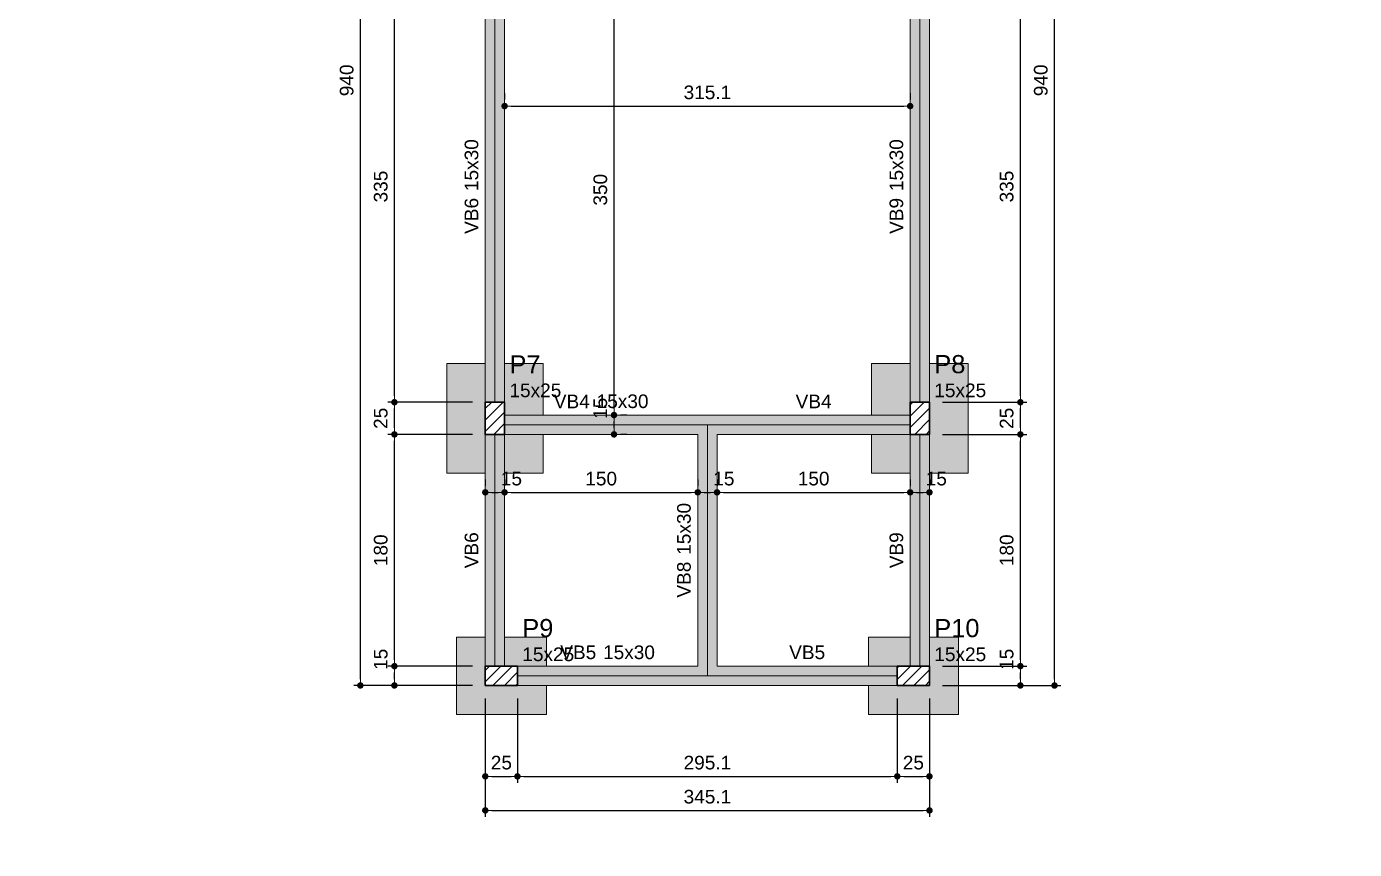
# Model space of a CAD drawing. Extents: x 5006 to 5323, y 875 to 3681.
# Drawn here: x 5210.88 to 5231.51, y 3508.01 to 3520.8 of the extents above; entities that cross this region are included whole.
import ezdxf

# ---------------------------------------------------------------- set-up
doc = ezdxf.new("R2010")
doc.units = 0
doc.header["$LTSCALE"] = 2
for name, color, linetype, lineweight in [('FO-Cotas', 5, 'Continuous', 5), ('FO-Eixos', 5, 'Continuous', 5), ('FO-Hachura das sapatas', 43, 'Continuous', 5), ('FO-Hachura pilar que passa', 19, 'Continuous', 5), ('FO-Hachura viga', 43, 'Continuous', 5), ('FO-Pilares', 4, 'Continuous', 30), ('FO-Seção das fundações', 9, 'Continuous', 5), ('FO-Textos das vigas', 7, 'Continuous', 5), ('FO-Textos dos pilares', 7, 'Continuous', 5), ('FO-Vigas', 1, 'Continuous', 20)]:
    doc.layers.add(name, color=color, linetype=linetype, lineweight=lineweight)
doc.styles.add('ARIAL', font='arial.ttf')
doc.styles.get("Standard").update_dxf_attribs({"font": 'arial.ttf'})
doc.dimstyles.new('UM_50.000000', dxfattribs={"dimtxt": 0.18, "dimasz": 0.1, "dimexe": 0.1, "dimexo": 0.2, "dimgap": 0, "dimtad": 1, "dimtih": 1, "dimtoh": 1, "dimdec": 1, "dimlfac": 50, "dimzin": 0, "dimdsep": 46, "dimtxsty": 'Standard', "dimcen": 0.09, "dimdle": 0.1, "dimadec": 1, "dimazin": 2, "dimtfac": 1, "dimtdec": 4, "dimtofl": 0, "dimtmove": 0, "dimatfit": 3, "dimfxl": 1, "dimtolj": 1, "dimarcsym": 0})
pattern_1 = [(45, (5208.03423, 3507.36231), (-0.08838835, 0.08838835), [])]

# ---------------------------------------------------------------- blocks, each defined once
blk = doc.blocks.new('_DOT')
at = {"color": 0, "linetype": 'ByBlock'}
blk.add_line((-0.5, 0), (-1, 0), dxfattribs=at)
at = {"color": 0, "linetype": 'ByBlock', "const_width": 0.5}
blk.add_lwpolyline([(-0.25, 0, 1), (0.25, 0, 1)], format="xyb", close=True, dxfattribs=at)
blk = doc.blocks.new('*D722')
at = {"layer": 'Defpoints', "color": 0, "transparency": 16777216}
for p in [(5218.009, 3510.562), (5218.509, 3510.562), (5218.509, 3509.15)]:
    blk.add_point(p, dxfattribs=at)
at = {"layer": 'FO-Cotas', "color": 0, "lineweight": -2, "transparency": 16777216}
for p, q in [((5218.009, 3510.362), (5218.009, 3509.05)), ((5218.509, 3510.362), (5218.509, 3509.05)), ((5218.109, 3509.15), (5218.409, 3509.15))]:
    blk.add_line(p, q, dxfattribs=at)
at = {"layer": 'FO-Cotas', "color": 0, "lineweight": -2, "transparency": 16777216, "xscale": 0.1, "yscale": 0.1, "zscale": 0.1, "rotation": 180}
blk.add_blockref('_DOT', (5218.009, 3509.15), dxfattribs=at)
at = {"layer": 'FO-Cotas', "color": 0, "lineweight": -2, "transparency": 16777216, "xscale": 0.1, "yscale": 0.1, "zscale": 0.1}
blk.add_blockref('_DOT', (5218.509, 3509.15), dxfattribs=at)
at = {"layer": 'FO-Cotas', "transparency": 16777216, "insert": (5218.259, 3509.362), "char_height": 0.2118, "attachment_point": 5, "rotation": 0.0057, "style": 'ARIAL'}
blk.add_mtext('\\A1;25', dxfattribs=at)
blk = doc.blocks.new('*D723')
at = {"layer": 'Defpoints', "color": 0, "transparency": 16777216}
for p in [(5218.509, 3510.562), (5224.41, 3510.562), (5224.41, 3509.15)]:
    blk.add_point(p, dxfattribs=at)
at = {"layer": 'FO-Cotas', "color": 0, "lineweight": -2, "transparency": 16777216}
for p, q in [((5218.509, 3510.362), (5218.509, 3509.05)), ((5224.41, 3510.362), (5224.41, 3509.05)), ((5218.609, 3509.15), (5224.31, 3509.15))]:
    blk.add_line(p, q, dxfattribs=at)
at = {"layer": 'FO-Cotas', "color": 0, "lineweight": -2, "transparency": 16777216, "xscale": 0.1, "yscale": 0.1, "zscale": 0.1, "rotation": 180}
blk.add_blockref('_DOT', (5218.509, 3509.15), dxfattribs=at)
at = {"layer": 'FO-Cotas', "color": 0, "lineweight": -2, "transparency": 16777216, "xscale": 0.1, "yscale": 0.1, "zscale": 0.1}
blk.add_blockref('_DOT', (5224.41, 3509.15), dxfattribs=at)
at = {"layer": 'FO-Cotas', "transparency": 16777216, "insert": (5221.46, 3509.362), "char_height": 0.2118, "attachment_point": 5, "rotation": 0.0057, "style": 'ARIAL'}
blk.add_mtext('\\A1;295.1', dxfattribs=at)
blk = doc.blocks.new('*D724')
at = {"layer": 'Defpoints', "color": 0, "transparency": 16777216}
for p in [(5224.41, 3510.562), (5224.91, 3510.562), (5224.91, 3509.15)]:
    blk.add_point(p, dxfattribs=at)
at = {"layer": 'FO-Cotas', "color": 0, "lineweight": -2, "transparency": 16777216}
for p, q in [((5224.41, 3510.362), (5224.41, 3509.05)), ((5224.91, 3510.362), (5224.91, 3509.05)), ((5224.51, 3509.15), (5224.81, 3509.15))]:
    blk.add_line(p, q, dxfattribs=at)
at = {"layer": 'FO-Cotas', "color": 0, "lineweight": -2, "transparency": 16777216, "xscale": 0.1, "yscale": 0.1, "zscale": 0.1, "rotation": 180}
blk.add_blockref('_DOT', (5224.41, 3509.15), dxfattribs=at)
at = {"layer": 'FO-Cotas', "color": 0, "lineweight": -2, "transparency": 16777216, "xscale": 0.1, "yscale": 0.1, "zscale": 0.1}
blk.add_blockref('_DOT', (5224.91, 3509.15), dxfattribs=at)
at = {"layer": 'FO-Cotas', "transparency": 16777216, "insert": (5224.66, 3509.362), "char_height": 0.2118, "attachment_point": 5, "rotation": 0.0057, "style": 'ARIAL'}
blk.add_mtext('\\A1;25', dxfattribs=at)
blk = doc.blocks.new('*D725')
at = {"layer": 'Defpoints', "color": 0, "transparency": 16777216}
for p in [(5218.009, 3510.562), (5224.91, 3510.562), (5224.91, 3508.621)]:
    blk.add_point(p, dxfattribs=at)
at = {"layer": 'FO-Cotas', "color": 0, "lineweight": -2, "transparency": 16777216}
for p, q in [((5218.009, 3510.362), (5218.009, 3508.521)), ((5224.91, 3510.362), (5224.91, 3508.521)), ((5218.109, 3508.621), (5224.81, 3508.621))]:
    blk.add_line(p, q, dxfattribs=at)
at = {"layer": 'FO-Cotas', "color": 0, "lineweight": -2, "transparency": 16777216, "xscale": 0.1, "yscale": 0.1, "zscale": 0.1, "rotation": 180}
blk.add_blockref('_DOT', (5218.009, 3508.621), dxfattribs=at)
at = {"layer": 'FO-Cotas', "color": 0, "lineweight": -2, "transparency": 16777216, "xscale": 0.1, "yscale": 0.1, "zscale": 0.1}
blk.add_blockref('_DOT', (5224.91, 3508.621), dxfattribs=at)
at = {"layer": 'FO-Cotas', "transparency": 16777216, "insert": (5221.46, 3508.833), "char_height": 0.2118, "attachment_point": 5, "rotation": 0.0057, "style": 'ARIAL'}
blk.add_mtext('\\A1;345.1', dxfattribs=at)
blk = doc.blocks.new('*D726')
at = {"layer": 'Defpoints', "color": 0, "transparency": 16777216}
for p in [(5216.597, 3510.862), (5218.009, 3510.862), (5218.009, 3510.562)]:
    blk.add_point(p, dxfattribs=at)
at = {"layer": 'FO-Cotas', "color": 0, "lineweight": -2, "transparency": 16777216}
for p, q in [((5217.809, 3510.862), (5216.497, 3510.862)), ((5216.597, 3510.662), (5216.597, 3510.762)), ((5217.809, 3510.562), (5216.497, 3510.562))]:
    blk.add_line(p, q, dxfattribs=at)
at = {"layer": 'FO-Cotas', "color": 0, "lineweight": -2, "transparency": 16777216, "xscale": 0.1, "yscale": 0.1, "zscale": 0.1}
for p, rotation in [((5216.597, 3510.862), 90), ((5216.597, 3510.562), 270)]:
    blk.add_blockref('_DOT', p, dxfattribs=dict(at, rotation=rotation))
at = {"layer": 'FO-Cotas', "transparency": 16777216, "insert": (5216.385, 3510.968), "char_height": 0.2118, "attachment_point": 5, "rotation": 90, "style": 'ARIAL'}
blk.add_mtext('\\A1;15', dxfattribs=at)
blk = doc.blocks.new('*D727')
at = {"layer": 'Defpoints', "color": 0, "transparency": 16777216}
for p in [(5216.597, 3514.462), (5218.009, 3514.462), (5218.009, 3510.862)]:
    blk.add_point(p, dxfattribs=at)
at = {"layer": 'FO-Cotas', "color": 0, "lineweight": -2, "transparency": 16777216}
for p, q in [((5217.809, 3514.462), (5216.497, 3514.462)), ((5216.597, 3510.962), (5216.597, 3514.362)), ((5217.809, 3510.862), (5216.497, 3510.862))]:
    blk.add_line(p, q, dxfattribs=at)
at = {"layer": 'FO-Cotas', "color": 0, "lineweight": -2, "transparency": 16777216, "xscale": 0.1, "yscale": 0.1, "zscale": 0.1}
for p, rotation in [((5216.597, 3514.462), 90), ((5216.597, 3510.862), 270)]:
    blk.add_blockref('_DOT', p, dxfattribs=dict(at, rotation=rotation))
at = {"layer": 'FO-Cotas', "transparency": 16777216, "insert": (5216.385, 3512.662), "char_height": 0.2118, "attachment_point": 5, "rotation": 90, "style": 'ARIAL'}
blk.add_mtext('\\A1;180', dxfattribs=at)
blk = doc.blocks.new('*D728')
at = {"layer": 'Defpoints', "color": 0, "transparency": 16777216}
for p in [(5216.597, 3514.962), (5218.009, 3514.962), (5218.009, 3514.462)]:
    blk.add_point(p, dxfattribs=at)
at = {"layer": 'FO-Cotas', "color": 0, "lineweight": -2, "transparency": 16777216}
for p, q in [((5217.809, 3514.962), (5216.497, 3514.962)), ((5216.597, 3514.562), (5216.597, 3514.862)), ((5217.809, 3514.462), (5216.497, 3514.462))]:
    blk.add_line(p, q, dxfattribs=at)
at = {"layer": 'FO-Cotas', "color": 0, "lineweight": -2, "transparency": 16777216, "xscale": 0.1, "yscale": 0.1, "zscale": 0.1}
for p, rotation in [((5216.597, 3514.962), 90), ((5216.597, 3514.462), 270)]:
    blk.add_blockref('_DOT', p, dxfattribs=dict(at, rotation=rotation))
at = {"layer": 'FO-Cotas', "transparency": 16777216, "insert": (5216.385, 3514.712), "char_height": 0.2118, "attachment_point": 5, "rotation": 90, "style": 'ARIAL'}
blk.add_mtext('\\A1;25', dxfattribs=at)
blk = doc.blocks.new('*D729')
at = {"layer": 'Defpoints', "color": 0, "transparency": 16777216}
for p in [(5216.597, 3521.662), (5218.009, 3521.662), (5218.009, 3514.962)]:
    blk.add_point(p, dxfattribs=at)
at = {"layer": 'FO-Cotas', "color": 0, "lineweight": -2, "transparency": 16777216}
for p, q in [((5217.809, 3521.662), (5216.497, 3521.662)), ((5216.597, 3515.062), (5216.597, 3521.562)), ((5217.809, 3514.962), (5216.497, 3514.962))]:
    blk.add_line(p, q, dxfattribs=at)
at = {"layer": 'FO-Cotas', "color": 0, "lineweight": -2, "transparency": 16777216, "xscale": 0.1, "yscale": 0.1, "zscale": 0.1}
for p, rotation in [((5216.597, 3521.662), 90), ((5216.597, 3514.962), 270)]:
    blk.add_blockref('_DOT', p, dxfattribs=dict(at, rotation=rotation))
at = {"layer": 'FO-Cotas', "transparency": 16777216, "insert": (5216.385, 3518.312), "char_height": 0.2118, "attachment_point": 5, "rotation": 90, "style": 'ARIAL'}
blk.add_mtext('\\A1;335', dxfattribs=at)
blk = doc.blocks.new('*D733')
at = {"layer": 'Defpoints', "color": 0, "transparency": 16777216}
for p in [(5216.068, 3529.362), (5218.009, 3529.362), (5218.009, 3510.562)]:
    blk.add_point(p, dxfattribs=at)
at = {"layer": 'FO-Cotas', "color": 0, "lineweight": -2, "transparency": 16777216}
for p, q in [((5217.809, 3529.362), (5215.968, 3529.362)), ((5216.068, 3510.662), (5216.068, 3529.262)), ((5217.809, 3510.562), (5215.968, 3510.562))]:
    blk.add_line(p, q, dxfattribs=at)
at = {"layer": 'FO-Cotas', "color": 0, "lineweight": -2, "transparency": 16777216, "xscale": 0.1, "yscale": 0.1, "zscale": 0.1}
for p, rotation in [((5216.068, 3529.362), 90), ((5216.068, 3510.562), 270)]:
    blk.add_blockref('_DOT', p, dxfattribs=dict(at, rotation=rotation))
at = {"layer": 'FO-Cotas', "transparency": 16777216, "insert": (5215.856, 3519.962), "char_height": 0.2118, "attachment_point": 5, "rotation": 90, "style": 'ARIAL'}
blk.add_mtext('\\A1;940', dxfattribs=at)
blk = doc.blocks.new('*D734')
at = {"layer": 'Defpoints', "color": 0, "transparency": 16777216}
for p in [(5224.91, 3510.862), (5226.322, 3510.862), (5224.91, 3510.562)]:
    blk.add_point(p, dxfattribs=at)
at = {"layer": 'FO-Cotas', "color": 0, "lineweight": -2, "transparency": 16777216}
for p, q in [((5225.11, 3510.862), (5226.422, 3510.862)), ((5226.322, 3510.662), (5226.322, 3510.762)), ((5225.11, 3510.562), (5226.422, 3510.562))]:
    blk.add_line(p, q, dxfattribs=at)
at = {"layer": 'FO-Cotas', "color": 0, "lineweight": -2, "transparency": 16777216, "xscale": 0.1, "yscale": 0.1, "zscale": 0.1}
for p, rotation in [((5226.322, 3510.862), 90), ((5226.322, 3510.562), 270)]:
    blk.add_blockref('_DOT', p, dxfattribs=dict(at, rotation=rotation))
at = {"layer": 'FO-Cotas', "transparency": 16777216, "insert": (5226.11, 3510.968), "char_height": 0.2118, "attachment_point": 5, "rotation": 90, "style": 'ARIAL'}
blk.add_mtext('\\A1;15', dxfattribs=at)
blk = doc.blocks.new('*D735')
at = {"layer": 'Defpoints', "color": 0, "transparency": 16777216}
for p in [(5224.91, 3514.462), (5226.322, 3514.462), (5224.91, 3510.862)]:
    blk.add_point(p, dxfattribs=at)
at = {"layer": 'FO-Cotas', "color": 0, "lineweight": -2, "transparency": 16777216}
for p, q in [((5225.11, 3514.462), (5226.422, 3514.462)), ((5226.322, 3510.962), (5226.322, 3514.362)), ((5225.11, 3510.862), (5226.422, 3510.862))]:
    blk.add_line(p, q, dxfattribs=at)
at = {"layer": 'FO-Cotas', "color": 0, "lineweight": -2, "transparency": 16777216, "xscale": 0.1, "yscale": 0.1, "zscale": 0.1}
for p, rotation in [((5226.322, 3514.462), 90), ((5226.322, 3510.862), 270)]:
    blk.add_blockref('_DOT', p, dxfattribs=dict(at, rotation=rotation))
at = {"layer": 'FO-Cotas', "transparency": 16777216, "insert": (5226.11, 3512.662), "char_height": 0.2118, "attachment_point": 5, "rotation": 90, "style": 'ARIAL'}
blk.add_mtext('\\A1;180', dxfattribs=at)
blk = doc.blocks.new('*D736')
at = {"layer": 'Defpoints', "color": 0, "transparency": 16777216}
for p in [(5224.91, 3514.962), (5226.322, 3514.962), (5224.91, 3514.462)]:
    blk.add_point(p, dxfattribs=at)
at = {"layer": 'FO-Cotas', "color": 0, "lineweight": -2, "transparency": 16777216}
for p, q in [((5225.11, 3514.962), (5226.422, 3514.962)), ((5226.322, 3514.562), (5226.322, 3514.862)), ((5225.11, 3514.462), (5226.422, 3514.462))]:
    blk.add_line(p, q, dxfattribs=at)
at = {"layer": 'FO-Cotas', "color": 0, "lineweight": -2, "transparency": 16777216, "xscale": 0.1, "yscale": 0.1, "zscale": 0.1}
for p, rotation in [((5226.322, 3514.962), 90), ((5226.322, 3514.462), 270)]:
    blk.add_blockref('_DOT', p, dxfattribs=dict(at, rotation=rotation))
at = {"layer": 'FO-Cotas', "transparency": 16777216, "insert": (5226.11, 3514.712), "char_height": 0.2118, "attachment_point": 5, "rotation": 90, "style": 'ARIAL'}
blk.add_mtext('\\A1;25', dxfattribs=at)
blk = doc.blocks.new('*D737')
at = {"layer": 'Defpoints', "color": 0, "transparency": 16777216}
for p in [(5224.91, 3521.662), (5226.322, 3521.662), (5224.91, 3514.962)]:
    blk.add_point(p, dxfattribs=at)
at = {"layer": 'FO-Cotas', "color": 0, "lineweight": -2, "transparency": 16777216}
for p, q in [((5225.11, 3521.662), (5226.422, 3521.662)), ((5226.322, 3515.062), (5226.322, 3521.562)), ((5225.11, 3514.962), (5226.422, 3514.962))]:
    blk.add_line(p, q, dxfattribs=at)
at = {"layer": 'FO-Cotas', "color": 0, "lineweight": -2, "transparency": 16777216, "xscale": 0.1, "yscale": 0.1, "zscale": 0.1}
for p, rotation in [((5226.322, 3521.662), 90), ((5226.322, 3514.962), 270)]:
    blk.add_blockref('_DOT', p, dxfattribs=dict(at, rotation=rotation))
at = {"layer": 'FO-Cotas', "transparency": 16777216, "insert": (5226.11, 3518.312), "char_height": 0.2118, "attachment_point": 5, "rotation": 90, "style": 'ARIAL'}
blk.add_mtext('\\A1;335', dxfattribs=at)
blk = doc.blocks.new('*D741')
at = {"layer": 'Defpoints', "color": 0, "transparency": 16777216}
for p in [(5224.91, 3529.362), (5226.852, 3529.362), (5224.91, 3510.562)]:
    blk.add_point(p, dxfattribs=at)
at = {"layer": 'FO-Cotas', "color": 0, "lineweight": -2, "transparency": 16777216}
for p, q in [((5225.11, 3529.362), (5226.952, 3529.362)), ((5226.852, 3510.662), (5226.852, 3529.262)), ((5225.11, 3510.562), (5226.952, 3510.562))]:
    blk.add_line(p, q, dxfattribs=at)
at = {"layer": 'FO-Cotas', "color": 0, "lineweight": -2, "transparency": 16777216, "xscale": 0.1, "yscale": 0.1, "zscale": 0.1}
for p, rotation in [((5226.852, 3529.362), 90), ((5226.852, 3510.562), 270)]:
    blk.add_blockref('_DOT', p, dxfattribs=dict(at, rotation=rotation))
at = {"layer": 'FO-Cotas', "transparency": 16777216, "insert": (5226.64, 3519.962), "char_height": 0.2118, "attachment_point": 5, "rotation": 90, "style": 'ARIAL'}
blk.add_mtext('\\A1;940', dxfattribs=at)
blk = doc.blocks.new('*D742')
at = {"layer": 'Defpoints', "color": 0, "transparency": 16777216}
for p in [(5218.009, 3513.562), (5218.309, 3513.562), (5218.309, 3513.562)]:
    blk.add_point(p, dxfattribs=at)
at = {"layer": 'FO-Cotas', "color": 0, "lineweight": -2, "transparency": 16777216}
for p, q in [((5218.009, 3513.762), (5218.009, 3513.662)), ((5218.309, 3513.762), (5218.309, 3513.662)), ((5218.109, 3513.562), (5218.209, 3513.562))]:
    blk.add_line(p, q, dxfattribs=at)
at = {"layer": 'FO-Cotas', "color": 0, "lineweight": -2, "transparency": 16777216, "xscale": 0.1, "yscale": 0.1, "zscale": 0.1, "rotation": 180}
blk.add_blockref('_DOT', (5218.009, 3513.562), dxfattribs=at)
at = {"layer": 'FO-Cotas', "color": 0, "lineweight": -2, "transparency": 16777216, "xscale": 0.1, "yscale": 0.1, "zscale": 0.1}
blk.add_blockref('_DOT', (5218.309, 3513.562), dxfattribs=at)
at = {"layer": 'FO-Cotas', "transparency": 16777216, "insert": (5218.415, 3513.774), "char_height": 0.2118, "attachment_point": 5, "rotation": 0.0057, "style": 'ARIAL'}
blk.add_mtext('\\A1;15', dxfattribs=at)
blk = doc.blocks.new('*D743')
at = {"layer": 'Defpoints', "color": 0, "transparency": 16777216}
for p in [(5218.309, 3513.562), (5221.31, 3513.562), (5221.31, 3513.562)]:
    blk.add_point(p, dxfattribs=at)
at = {"layer": 'FO-Cotas', "color": 0, "lineweight": -2, "transparency": 16777216}
for p, q in [((5218.309, 3513.762), (5218.309, 3513.662)), ((5221.31, 3513.762), (5221.31, 3513.662)), ((5218.409, 3513.562), (5221.21, 3513.562))]:
    blk.add_line(p, q, dxfattribs=at)
at = {"layer": 'FO-Cotas', "color": 0, "lineweight": -2, "transparency": 16777216, "xscale": 0.1, "yscale": 0.1, "zscale": 0.1, "rotation": 180}
blk.add_blockref('_DOT', (5218.309, 3513.562), dxfattribs=at)
at = {"layer": 'FO-Cotas', "color": 0, "lineweight": -2, "transparency": 16777216, "xscale": 0.1, "yscale": 0.1, "zscale": 0.1}
blk.add_blockref('_DOT', (5221.31, 3513.562), dxfattribs=at)
at = {"layer": 'FO-Cotas', "transparency": 16777216, "insert": (5219.809, 3513.774), "char_height": 0.2118, "attachment_point": 5, "rotation": 0.0057, "style": 'ARIAL'}
blk.add_mtext('\\A1;150', dxfattribs=at)
blk = doc.blocks.new('*D744')
at = {"layer": 'Defpoints', "color": 0, "transparency": 16777216}
for p in [(5221.31, 3513.562), (5221.61, 3513.562), (5221.61, 3513.562)]:
    blk.add_point(p, dxfattribs=at)
at = {"layer": 'FO-Cotas', "color": 0, "lineweight": -2, "transparency": 16777216}
for p, q in [((5221.31, 3513.762), (5221.31, 3513.662)), ((5221.61, 3513.762), (5221.61, 3513.662)), ((5221.41, 3513.562), (5221.51, 3513.562))]:
    blk.add_line(p, q, dxfattribs=at)
at = {"layer": 'FO-Cotas', "color": 0, "lineweight": -2, "transparency": 16777216, "xscale": 0.1, "yscale": 0.1, "zscale": 0.1, "rotation": 180}
blk.add_blockref('_DOT', (5221.31, 3513.562), dxfattribs=at)
at = {"layer": 'FO-Cotas', "color": 0, "lineweight": -2, "transparency": 16777216, "xscale": 0.1, "yscale": 0.1, "zscale": 0.1}
blk.add_blockref('_DOT', (5221.61, 3513.562), dxfattribs=at)
at = {"layer": 'FO-Cotas', "transparency": 16777216, "insert": (5221.716, 3513.774), "char_height": 0.2118, "attachment_point": 5, "rotation": 0.0057, "style": 'ARIAL'}
blk.add_mtext('\\A1;15', dxfattribs=at)
blk = doc.blocks.new('*D745')
at = {"layer": 'Defpoints', "color": 0, "transparency": 16777216}
for p in [(5221.61, 3513.562), (5224.61, 3513.562), (5224.61, 3513.562)]:
    blk.add_point(p, dxfattribs=at)
at = {"layer": 'FO-Cotas', "color": 0, "lineweight": -2, "transparency": 16777216}
for p, q in [((5221.61, 3513.762), (5221.61, 3513.662)), ((5224.61, 3513.762), (5224.61, 3513.662)), ((5221.71, 3513.562), (5224.51, 3513.562))]:
    blk.add_line(p, q, dxfattribs=at)
at = {"layer": 'FO-Cotas', "color": 0, "lineweight": -2, "transparency": 16777216, "xscale": 0.1, "yscale": 0.1, "zscale": 0.1, "rotation": 180}
blk.add_blockref('_DOT', (5221.61, 3513.562), dxfattribs=at)
at = {"layer": 'FO-Cotas', "color": 0, "lineweight": -2, "transparency": 16777216, "xscale": 0.1, "yscale": 0.1, "zscale": 0.1}
blk.add_blockref('_DOT', (5224.61, 3513.562), dxfattribs=at)
at = {"layer": 'FO-Cotas', "transparency": 16777216, "insert": (5223.11, 3513.774), "char_height": 0.2118, "attachment_point": 5, "rotation": 0.0057, "style": 'ARIAL'}
blk.add_mtext('\\A1;150', dxfattribs=at)
blk = doc.blocks.new('*D746')
at = {"layer": 'Defpoints', "color": 0, "transparency": 16777216}
for p in [(5224.61, 3513.562), (5224.91, 3513.562), (5224.91, 3513.562)]:
    blk.add_point(p, dxfattribs=at)
at = {"layer": 'FO-Cotas', "color": 0, "lineweight": -2, "transparency": 16777216}
for p, q in [((5224.61, 3513.762), (5224.61, 3513.662)), ((5224.91, 3513.762), (5224.91, 3513.662)), ((5224.71, 3513.562), (5224.81, 3513.562))]:
    blk.add_line(p, q, dxfattribs=at)
at = {"layer": 'FO-Cotas', "color": 0, "lineweight": -2, "transparency": 16777216, "xscale": 0.1, "yscale": 0.1, "zscale": 0.1, "rotation": 180}
blk.add_blockref('_DOT', (5224.61, 3513.562), dxfattribs=at)
at = {"layer": 'FO-Cotas', "color": 0, "lineweight": -2, "transparency": 16777216, "xscale": 0.1, "yscale": 0.1, "zscale": 0.1}
blk.add_blockref('_DOT', (5224.91, 3513.562), dxfattribs=at)
at = {"layer": 'FO-Cotas', "transparency": 16777216, "insert": (5225.016, 3513.774), "char_height": 0.2118, "attachment_point": 5, "rotation": 0.0057, "style": 'ARIAL'}
blk.add_mtext('\\A1;15', dxfattribs=at)
blk = doc.blocks.new('*D747')
at = {"layer": 'Defpoints', "color": 0, "transparency": 16777216}
for p in [(5218.309, 3519.562), (5224.61, 3519.562), (5224.61, 3519.562)]:
    blk.add_point(p, dxfattribs=at)
at = {"layer": 'FO-Cotas', "color": 0, "lineweight": -2, "transparency": 16777216}
for p, q in [((5218.309, 3519.762), (5218.309, 3519.662)), ((5224.61, 3519.762), (5224.61, 3519.662)), ((5218.409, 3519.562), (5224.51, 3519.562))]:
    blk.add_line(p, q, dxfattribs=at)
at = {"layer": 'FO-Cotas', "color": 0, "lineweight": -2, "transparency": 16777216, "xscale": 0.1, "yscale": 0.1, "zscale": 0.1, "rotation": 180}
blk.add_blockref('_DOT', (5218.309, 3519.562), dxfattribs=at)
at = {"layer": 'FO-Cotas', "color": 0, "lineweight": -2, "transparency": 16777216, "xscale": 0.1, "yscale": 0.1, "zscale": 0.1}
blk.add_blockref('_DOT', (5224.61, 3519.562), dxfattribs=at)
at = {"layer": 'FO-Cotas', "transparency": 16777216, "insert": (5221.46, 3519.774), "char_height": 0.2118, "attachment_point": 5, "rotation": 0.0057, "style": 'ARIAL'}
blk.add_mtext('\\A1;315.1', dxfattribs=at)
blk = doc.blocks.new('*D750')
at = {"layer": 'Defpoints', "color": 0, "transparency": 16777216}
for p in [(5220.009, 3514.762), (5220.009, 3514.762), (5220.009, 3514.462)]:
    blk.add_point(p, dxfattribs=at)
at = {"layer": 'FO-Cotas', "color": 0, "lineweight": -2, "transparency": 16777216}
for p, q in [((5220.009, 3514.562), (5220.009, 3514.662)), ((5220.209, 3514.762), (5220.109, 3514.762)), ((5220.209, 3514.462), (5220.109, 3514.462))]:
    blk.add_line(p, q, dxfattribs=at)
at = {"layer": 'FO-Cotas', "color": 0, "lineweight": -2, "transparency": 16777216, "xscale": 0.1, "yscale": 0.1, "zscale": 0.1}
for p, rotation in [((5220.009, 3514.762), 90), ((5220.009, 3514.462), 270)]:
    blk.add_blockref('_DOT', p, dxfattribs=dict(at, rotation=rotation))
at = {"layer": 'FO-Cotas', "transparency": 16777216, "insert": (5219.797, 3514.868), "char_height": 0.2118, "attachment_point": 5, "rotation": 90, "style": 'ARIAL'}
blk.add_mtext('\\A1;15', dxfattribs=at)
blk = doc.blocks.new('*D751')
at = {"layer": 'Defpoints', "color": 0, "transparency": 16777216}
for p in [(5220.009, 3521.762), (5220.009, 3521.762), (5220.009, 3514.762)]:
    blk.add_point(p, dxfattribs=at)
at = {"layer": 'FO-Cotas', "color": 0, "lineweight": -2, "transparency": 16777216}
for p, q in [((5220.009, 3514.862), (5220.009, 3521.662)), ((5220.209, 3521.762), (5220.109, 3521.762)), ((5220.209, 3514.762), (5220.109, 3514.762))]:
    blk.add_line(p, q, dxfattribs=at)
at = {"layer": 'FO-Cotas', "color": 0, "lineweight": -2, "transparency": 16777216, "xscale": 0.1, "yscale": 0.1, "zscale": 0.1}
for p, rotation in [((5220.009, 3521.762), 90), ((5220.009, 3514.762), 270)]:
    blk.add_blockref('_DOT', p, dxfattribs=dict(at, rotation=rotation))
at = {"layer": 'FO-Cotas', "transparency": 16777216, "insert": (5219.797, 3518.262), "char_height": 0.2118, "attachment_point": 5, "rotation": 90, "style": 'ARIAL'}
blk.add_mtext('\\A1;350', dxfattribs=at)

msp = doc.modelspace()

# ---------------------------------------------------------------- hatches: boundary and pattern name
at = {"layer": 'FO-Hachura das sapatas', "linetype": 'Continuous'}
h = msp.add_hatch(color=256, dxfattribs=at)
h.paths.add_polyline_path([(5218.9092, 3515.5623), (5217.4092, 3515.5623), (5217.4092, 3513.8623), (5218.9092, 3513.8623), (5218.9092, 3515.5623)])
h.paths.add_polyline_path([(5218.0092, 3515.5623), (5218.0092, 3513.8623), (5218.3092, 3513.8623), (5218.3092, 3514.4623), (5218.9092, 3514.4623), (5218.9092, 3514.7623), (5218.3092, 3514.7623), (5218.3092, 3515.5623), (5218.0092, 3515.5623)], flags=0)
h = msp.add_hatch(color=256, dxfattribs=at)
h.paths.add_polyline_path([(5225.5102, 3515.5623), (5224.0102, 3515.5623), (5224.0102, 3513.8623), (5225.5102, 3513.8623), (5225.5102, 3515.5623)])
h.paths.add_polyline_path([(5224.9102, 3513.8623), (5224.9102, 3515.5623), (5224.6102, 3515.5623), (5224.6102, 3513.8623), (5224.9102, 3513.8623)], flags=0)
h.paths.add_polyline_path([(5224.6102, 3514.7623), (5224.0102, 3514.7623), (5224.0102, 3514.4623), (5224.6102, 3514.4623), (5224.6102, 3514.7623)], flags=0)
h = msp.add_hatch(color=256, dxfattribs=at)
h.paths.add_polyline_path([(5217.5592, 3511.3123), (5217.5592, 3510.1123), (5218.9592, 3510.1123), (5218.9592, 3511.3123), (5217.5592, 3511.3123)])
h.paths.add_polyline_path([(5218.9592, 3510.5623), (5218.9592, 3510.8623), (5218.3092, 3510.8623), (5218.3092, 3511.3123), (5218.0092, 3511.3123), (5218.0092, 3510.5623), (5218.9592, 3510.5623)], flags=0)
h = msp.add_hatch(color=256, dxfattribs=at)
h.paths.add_polyline_path([(5223.9602, 3511.3123), (5223.9602, 3510.1123), (5225.3602, 3510.1123), (5225.3602, 3511.3123), (5223.9602, 3511.3123)])
h.paths.add_polyline_path([(5224.4102, 3510.5623), (5224.9102, 3510.5623), (5224.9102, 3511.3123), (5224.6102, 3511.3123), (5224.6102, 3510.8623), (5224.4102, 3510.8623), (5224.4102, 3510.5623)], flags=0)
h.paths.add_polyline_path([(5224.4102, 3510.8623), (5223.9602, 3510.8623), (5223.9602, 3510.5623), (5224.4102, 3510.5623), (5224.4102, 3510.8623)], flags=0)
at = {"layer": 'FO-Hachura pilar que passa', "linetype": 'Continuous'}
h = msp.add_hatch(dxfattribs=at)
h.set_pattern_fill('ANSI31', color=256, style=0)
h.set_pattern_definition(pattern_1)
h.paths.add_polyline_path([(5218.3092, 3514.9623), (5218.1592, 3514.9623), (5218.0092, 3514.9623), (5218.0092, 3514.7123), (5218.0092, 3514.4623), (5218.1592, 3514.4623), (5218.3092, 3514.4623), (5218.3092, 3514.7123)])
h = msp.add_hatch(dxfattribs=at)
h.set_pattern_fill('ANSI31', color=256, style=0)
h.set_pattern_definition(pattern_1)
h.paths.add_polyline_path([(5224.9102, 3514.9623), (5224.7602, 3514.9623), (5224.6102, 3514.9623), (5224.6102, 3514.7123), (5224.6102, 3514.4623), (5224.7602, 3514.4623), (5224.9102, 3514.4623), (5224.9102, 3514.7123)])
h = msp.add_hatch(dxfattribs=at)
h.set_pattern_fill('ANSI31', color=256, style=0)
h.set_pattern_definition(pattern_1)
h.paths.add_polyline_path([(5218.0092, 3510.8623), (5218.0092, 3510.7123), (5218.0092, 3510.5623), (5218.2592, 3510.5623), (5218.5092, 3510.5623), (5218.5092, 3510.7123), (5218.5092, 3510.8623), (5218.2592, 3510.8623)])
h = msp.add_hatch(dxfattribs=at)
h.set_pattern_fill('ANSI31', color=256, style=0)
h.set_pattern_definition(pattern_1)
h.paths.add_polyline_path([(5224.4102, 3510.8623), (5224.4102, 3510.7123), (5224.4102, 3510.5623), (5224.6602, 3510.5623), (5224.9102, 3510.5623), (5224.9102, 3510.7123), (5224.9102, 3510.8623), (5224.6602, 3510.8623)])
at = {"layer": 'FO-Hachura viga', "linetype": 'Continuous'}
for points in [[(5218.3092, 3521.6623), (5218.3092, 3521.6623), (5218.0092, 3521.6623), (5218.0092, 3514.9623), (5218.3092, 3514.9623), (5218.3092, 3521.6623)], [(5224.91, 3521.6623), (5224.91, 3521.6623), (5224.61, 3521.6623), (5224.61, 3514.9623), (5224.91, 3514.9623), (5224.91, 3521.6623)], [(5221.4594, 3514.6123), (5221.4594, 3514.6123), (5221.4594, 3514.7623), (5218.3092, 3514.7623), (5218.3092, 3514.4623), (5221.3096, 3514.4623), (5221.4594, 3514.6123)], [(5221.6094, 3510.8623), (5221.6094, 3510.8623), (5221.6094, 3514.4623), (5221.4594, 3514.6123), (5221.3096, 3514.4623), (5221.3096, 3510.8623), (5221.4594, 3510.7123), (5221.6094, 3510.8623)], [(5224.61, 3514.7623), (5224.61, 3514.7623), (5221.4594, 3514.7623), (5221.4594, 3514.6123), (5221.6094, 3514.4623), (5224.61, 3514.4623), (5224.61, 3514.7623)], [(5218.3092, 3514.4623), (5218.3092, 3514.4623), (5218.0092, 3514.4623), (5218.0092, 3510.8623), (5218.3092, 3510.8623), (5218.3092, 3514.4623)], [(5224.91, 3514.4623), (5224.91, 3514.4623), (5224.61, 3514.4623), (5224.61, 3510.8623), (5224.91, 3510.8623), (5224.91, 3514.4623)], [(5221.4594, 3510.7123), (5221.4594, 3510.7123), (5221.3096, 3510.8623), (5218.5092, 3510.8623), (5218.5092, 3510.5623), (5221.4594, 3510.5623), (5221.4594, 3510.7123)], [(5224.41, 3510.8623), (5224.41, 3510.8623), (5221.6094, 3510.8623), (5221.4594, 3510.7123), (5221.4594, 3510.5623), (5224.41, 3510.5623), (5224.41, 3510.8623)]]:
    msp.add_hatch(color=256, dxfattribs=at).paths.add_polyline_path(points)

# ---------------------------------------------------------------- linework, layer by layer
msp.add_circle((5232.0127, 3519.2732), 41.7611)
at = {"layer": 'FO-Eixos'}
for p, q in [((5218.1592, 3514.9623), (5218.1592, 3521.6623)), ((5224.7602, 3514.9623), (5224.7602, 3521.6623)), ((5218.3092, 3514.6123), (5221.4596, 3514.6123)), ((5221.4596, 3514.6123), (5224.6102, 3514.6123)), ((5221.4596, 3510.7123), (5221.4596, 3514.6123)), ((5218.1592, 3510.8623), (5218.1592, 3514.4623)), ((5224.7602, 3510.8623), (5224.7602, 3514.4623)), ((5218.5092, 3510.7123), (5221.4596, 3510.7123)), ((5221.4596, 3510.7123), (5224.4102, 3510.7123))]:
    msp.add_line(p, q, dxfattribs=at)
at = {"layer": 'FO-Pilares'}
for points in [[(5218.3092, 3514.9623), (5218.1592, 3514.9623), (5218.0092, 3514.9623), (5218.0092, 3514.7123), (5218.0092, 3514.4623), (5218.1592, 3514.4623), (5218.3092, 3514.4623), (5218.3092, 3514.7123), (5218.3092, 3514.9623)], [(5224.9102, 3514.9623), (5224.7602, 3514.9623), (5224.6102, 3514.9623), (5224.6102, 3514.7123), (5224.6102, 3514.4623), (5224.7602, 3514.4623), (5224.9102, 3514.4623), (5224.9102, 3514.7123), (5224.9102, 3514.9623)], [(5218.0092, 3510.8623), (5218.0092, 3510.7123), (5218.0092, 3510.5623), (5218.2592, 3510.5623), (5218.5092, 3510.5623), (5218.5092, 3510.7123), (5218.5092, 3510.8623), (5218.2592, 3510.8623), (5218.0092, 3510.8623)], [(5224.4102, 3510.8623), (5224.4102, 3510.7123), (5224.4102, 3510.5623), (5224.6602, 3510.5623), (5224.9102, 3510.5623), (5224.9102, 3510.7123), (5224.9102, 3510.8623), (5224.6602, 3510.8623), (5224.4102, 3510.8623)]]:
    msp.add_lwpolyline(points, close=True, dxfattribs=at)
at = {"layer": 'FO-Seção das fundações'}
for points in [[(5217.4092, 3515.5623), (5217.4092, 3513.8623)], [(5217.4092, 3515.5623), (5218.0092, 3515.5623)], [(5218.3092, 3515.5623), (5218.9092, 3515.5623)], [(5218.9092, 3514.7623), (5218.9092, 3515.5623)], [(5224.0102, 3515.5623), (5224.0102, 3514.7623)], [(5224.0102, 3515.5623), (5224.6102, 3515.5623)], [(5224.9102, 3515.5623), (5225.5102, 3515.5623)], [(5225.5102, 3513.8623), (5225.5102, 3515.5623)], [(5218.9092, 3513.8623), (5218.9092, 3514.4623)], [(5224.0102, 3514.4623), (5224.0102, 3513.8623)], [(5218.0092, 3513.8623), (5217.4092, 3513.8623)], [(5218.9092, 3513.8623), (5218.3092, 3513.8623)], [(5224.6102, 3513.8623), (5224.0102, 3513.8623)], [(5225.5102, 3513.8623), (5224.9102, 3513.8623)], [(5217.5592, 3511.3123), (5217.5592, 3510.1123)], [(5217.5592, 3511.3123), (5218.0092, 3511.3123)], [(5218.3092, 3511.3123), (5218.9592, 3511.3123)], [(5218.9592, 3510.8623), (5218.9592, 3511.3123)], [(5223.9602, 3511.3123), (5223.9602, 3510.8623)], [(5223.9602, 3511.3123), (5224.6102, 3511.3123)], [(5224.9102, 3511.3123), (5225.3602, 3511.3123)], [(5225.3602, 3510.1123), (5225.3602, 3511.3123)], [(5218.9592, 3510.1123), (5218.9592, 3510.5623)], [(5223.9602, 3510.5623), (5223.9602, 3510.1123)], [(5218.9592, 3510.1123), (5217.5592, 3510.1123)], [(5225.3602, 3510.1123), (5223.9602, 3510.1123)]]:
    msp.add_lwpolyline(points, dxfattribs=at)
at = {"layer": 'FO-Vigas'}
for p, q in [((5218.0092, 3514.9623), (5218.0092, 3521.6623)), ((5218.3092, 3514.9623), (5218.3092, 3521.6623)), ((5224.6102, 3514.9623), (5224.6102, 3521.6623)), ((5224.9102, 3514.9623), (5224.9102, 3521.6623)), ((5218.3092, 3514.7623), (5221.4596, 3514.7623)), ((5221.4596, 3514.7623), (5224.6102, 3514.7623)), ((5218.0092, 3510.8623), (5218.0092, 3514.4623)), ((5218.3092, 3510.8623), (5218.3092, 3514.4623)), ((5218.3092, 3514.4623), (5221.3096, 3514.4623)), ((5221.3096, 3510.8623), (5221.3096, 3514.4623)), ((5221.6096, 3514.4623), (5224.6102, 3514.4623)), ((5221.6096, 3510.8623), (5221.6096, 3514.4623)), ((5224.6102, 3510.8623), (5224.6102, 3514.4623)), ((5224.9102, 3510.8623), (5224.9102, 3514.4623)), ((5218.5092, 3510.8623), (5221.3096, 3510.8623)), ((5221.6096, 3510.8623), (5224.4102, 3510.8623)), ((5218.5092, 3510.5623), (5221.4596, 3510.5623)), ((5221.4596, 3510.5623), (5224.4102, 3510.5623))]:
    msp.add_line(p, q, dxfattribs=at)

# ---------------------------------------------------------------- texts
at = {"layer": 'FO-Textos das vigas', "char_height": 0.2118, "rotation": 90, "line_spacing_factor": 0.798, "style": 'ARIAL'}
for s, insert, width, attachment_point in [('15x30', (5217.9033, 3518.2415), 1.608942, 7), ('15x30', (5224.5043, 3518.2415), 1.608942, 7), ('VB6', (5217.9033, 3518.1356), 1.120771, 9), ('VB9', (5224.5043, 3518.1356), 1.120771, 9), ('15x30', (5221.2037, 3512.5915), 1.608942, 7), ('VB6', (5217.9033, 3512.6623), 1.120771, 8), ('VB9', (5224.5043, 3512.6623), 1.120771, 8), ('VB8', (5221.2037, 3512.4856), 1.120771, 9)]:
    msp.add_mtext(s, dxfattribs=dict(at, insert=insert, width=width, attachment_point=attachment_point))
at = {"layer": 'FO-Textos das vigas', "char_height": 0.2118, "line_spacing_factor": 0.798, "style": 'ARIAL'}
for s, insert, width, attachment_point in [('VB4', (5219.6327, 3514.8682), 1.120771, 9), ('15x30', (5219.7386, 3514.8682), 1.608942, 7), ('VB4', (5223.1099, 3514.8682), 1.120771, 8), ('VB5', (5219.7327, 3510.9682), 1.120771, 9), ('15x30', (5219.8386, 3510.9682), 1.608942, 7), ('VB5', (5223.0099, 3510.9682), 1.120771, 8)]:
    msp.add_mtext(s, dxfattribs=dict(at, insert=insert, width=width, attachment_point=attachment_point))
at = {"layer": 'FO-Textos dos pilares', "attachment_point": 7, "line_spacing_factor": 0.798, "style": 'ARIAL'}
for s, insert, char_height, width in [('P7', (5218.3842, 3515.408), 0.2824, 0.966713), ('P8', (5224.9852, 3515.408), 0.2824, 0.966713), ('15x25', (5218.3842, 3515.0373), 0.2118, 1.608942), ('15x25', (5224.9852, 3515.0373), 0.2118, 1.608942), ('P9', (5218.5842, 3511.308), 0.2824, 0.966713), ('P10', (5224.9852, 3511.308), 0.2824, 1.405778), ('15x25', (5218.5842, 3510.9373), 0.2118, 1.608942), ('15x25', (5224.9852, 3510.9373), 0.2118, 1.608942)]:
    msp.add_mtext(s, dxfattribs=dict(at, insert=insert, char_height=char_height, width=width))

# ---------------------------------------------------------------- dimensions: what is measured, and where the dimension line sits
at = {"layer": 'FO-Cotas'}
for base, p1, p2, picture, middle in [((5216.0677, 3529.3623), (5218.0092, 3510.5623), (5218.0092, 3529.3623), '*D733', (5215.8559, 3519.9623)), ((5226.8517, 3529.3623), (5224.9102, 3510.5623), (5224.9102, 3529.3623), '*D741', (5226.6399, 3519.9623)), ((5220.0092, 3521.7623), (5220.0092, 3514.7623), (5220.0092, 3521.7623), '*D751', (5219.7974, 3518.2623)), ((5216.5972, 3521.6623), (5218.0092, 3514.9623), (5218.0092, 3521.6623), '*D729', (5216.3854, 3518.3123)), ((5226.3222, 3521.6623), (5224.9102, 3514.9623), (5224.9102, 3521.6623), '*D737', (5226.1104, 3518.3123)), ((5216.5972, 3514.9623), (5218.0092, 3514.4623), (5218.0092, 3514.9623), '*D728', (5216.3854, 3514.7123)), ((5220.0092, 3514.7623), (5220.0092, 3514.4623), (5220.0092, 3514.7623), '*D750', (5219.7974, 3514.8682)), ((5226.3222, 3514.9623), (5224.9102, 3514.4623), (5224.9102, 3514.9623), '*D736', (5226.1104, 3514.7123)), ((5216.5972, 3514.4623), (5218.0092, 3510.8623), (5218.0092, 3514.4623), '*D727', (5216.3854, 3512.6623)), ((5226.3222, 3514.4623), (5224.9102, 3510.8623), (5224.9102, 3514.4623), '*D735', (5226.1104, 3512.6623)), ((5216.5972, 3510.8623), (5218.0092, 3510.5623), (5218.0092, 3510.8623), '*D726', (5216.3854, 3510.9682)), ((5226.3222, 3510.8623), (5224.9102, 3510.5623), (5224.9102, 3510.8623), '*D734', (5226.1104, 3510.9682))]:
    dim = msp.add_linear_dim(base=base, p1=p1, p2=p2, angle=90, dimstyle='UM_50.000000', override={"dimtxt": 0.2118, "dimasz": 0.1, "dimexe": 0.1, "dimexo": 0.2, "dimtad": 1, "dimtih": 0, "dimtoh": 0, "dimdec": 1, "dimlfac": 50, "dimzin": 8, "dimtxsty": 'ARIAL', "dimblk": 'DOT', "dimblk1": 'DOT', "dimblk2": 'DOT', "dimsah": 1, "dimdle": 0.1, "dimse1": 0, "dimse2": 0, "dimclrt": 256, "dimadec": 1, "dimazin": 3, "dimtmove": 2, "dimldrblk": 'DOT'}, dxfattribs=at)
    dim.commit()
    dim.dimension.update_dxf_attribs({"geometry": picture, "text_midpoint": middle, "dimtype": 160, "text_rotation": 90})
for base, p1, p2, picture, middle, turn in [((5224.6102311887, 3519.5623137711), (5218.3092311887, 3519.5623137711), (5224.6102311887, 3519.5623137711), '*D747', (5221.4597311887, 3519.7741137652), 0.005729578), ((5218.3092, 3513.5623), (5218.0092, 3513.5623), (5218.3092, 3513.5623), '*D742', (5218.4151, 3513.7741), 0.00573), ((5221.3096, 3513.5623), (5218.3092, 3513.5623), (5221.3096, 3513.5623), '*D743', (5219.8094, 3513.7741), 0.00573), ((5221.6096, 3513.5623), (5221.3096, 3513.5623), (5221.6096, 3513.5623), '*D744', (5221.7155, 3513.7741), 0.00573), ((5224.6102, 3513.5623), (5221.6096, 3513.5623), (5224.6102, 3513.5623), '*D745', (5223.1099, 3513.7741), 0.00573), ((5224.9102, 3513.5623), (5224.6102, 3513.5623), (5224.9102, 3513.5623), '*D746', (5225.0161, 3513.7741), 0.00573), ((5218.5092, 3509.1503), (5218.0092, 3510.5623), (5218.5092, 3510.5623), '*D722', (5218.2592, 3509.3621), 0.00573), ((5224.9102311887, 3508.6208137858), (5218.0092311887, 3510.5623137711), (5224.9102311887, 3510.5623137711), '*D725', (5221.4597311887, 3508.8326137799), 0.005729578), ((5224.4102311887, 3509.1503137711), (5218.5092311887, 3510.5623137711), (5224.4102311887, 3510.5623137711), '*D723', (5221.4597311887, 3509.3621137652), 0.005729578), ((5224.9102, 3509.1503), (5224.4102, 3510.5623), (5224.9102, 3510.5623), '*D724', (5224.6602, 3509.3621), 0.00573)]:
    dim = msp.add_linear_dim(base=base, p1=p1, p2=p2, dimstyle='UM_50.000000', override={"dimtxt": 0.2118, "dimasz": 0.1, "dimexe": 0.1, "dimexo": 0.2, "dimtad": 1, "dimtih": 0, "dimtoh": 0, "dimdec": 1, "dimlfac": 50, "dimzin": 8, "dimtxsty": 'ARIAL', "dimblk": 'DOT', "dimblk1": 'DOT', "dimblk2": 'DOT', "dimsah": 1, "dimdle": 0.1, "dimse1": 0, "dimse2": 0, "dimclrt": 256, "dimadec": 1, "dimazin": 3, "dimtmove": 2, "dimldrblk": 'DOT'}, dxfattribs=at)
    dim.commit()
    dim.dimension.update_dxf_attribs({"geometry": picture, "text_midpoint": middle, "dimtype": 160, "text_rotation": turn})

doc.saveas('drawing.dxf')
